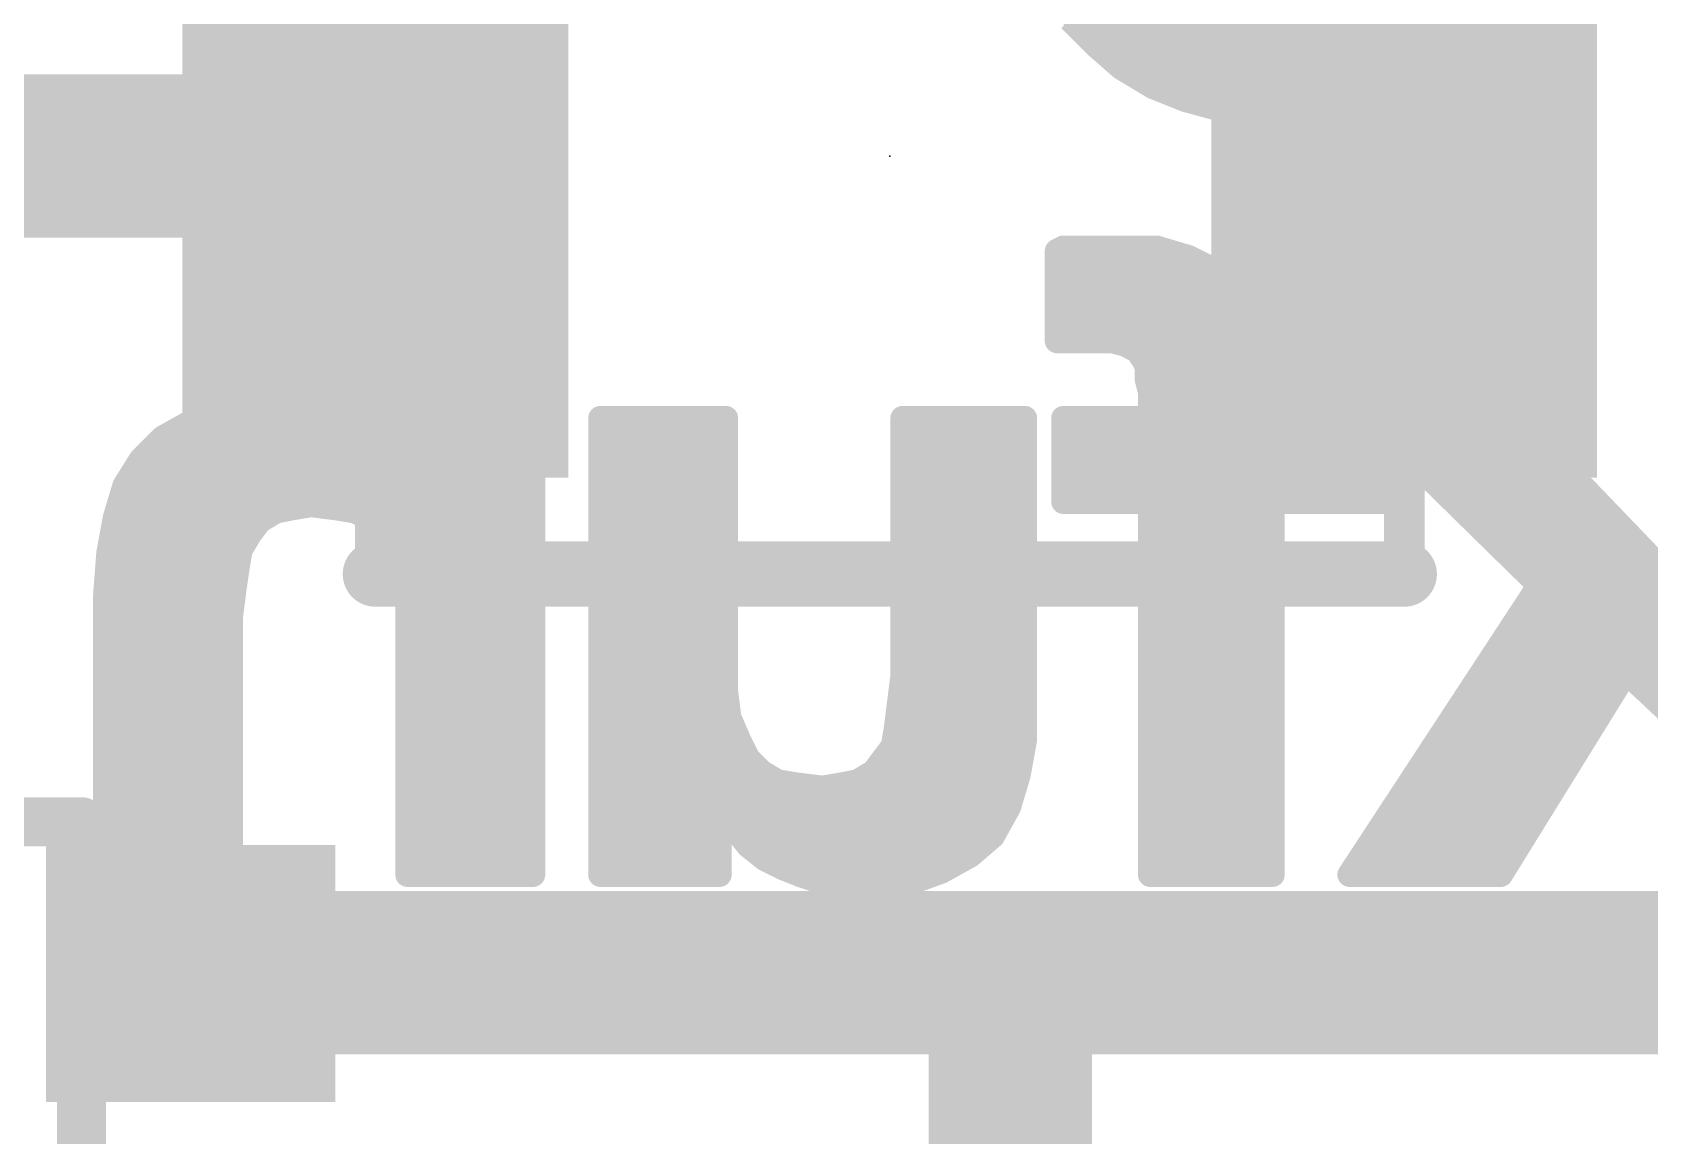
# Model space of a CAD drawing. Extents: x -25 to 82, y -23 to 23.
# Drawn here: x 9.4 to 14.43, y 17.27 to 20.7 of the extents above; entities that cross this region are included whole.
import ezdxf

# ---------------------------------------------------------------- set-up
doc = ezdxf.new("R2010")
doc.units = 0
for name, color, linetype in [('1', 12, 'CONTINUOUS'), ('21', 41, 'CONTINUOUS'), ('22', 40, 'CONTINUOUS'), ('23', 53, 'CONTINUOUS'), ('51', 53, 'CONTINUOUS')]:
    doc.layers.add(name, color=color, linetype=linetype)

# ---------------------------------------------------------------- blocks, each defined once
blk = doc.blocks.new('RECT')
blk.add_solid([(-0.5, -0.5), (0.5, -0.5), (-0.5, 0.5), (0.5, 0.5)])

msp = doc.modelspace()

# ---------------------------------------------------------------- linework, layer by layer
at = {"layer": '1', "const_width": 0.508}
for points in [[(8.47, 20.32), (10.465, 20.32)], [(12.44, 17.78), (9.89, 17.78)], [(9.89, 17.7775), (9.89, 17.78)], [(18.034, 17.78), (12.44, 17.78)], [(12.44, 15.875), (12.44, 17.78)]]:
    msp.add_lwpolyline(points, dxfattribs=at)
at = {"layer": '1', "const_width": 0.254}
for points in [[(10.465, 20.193, 1), (10.465, 20.447)], [(9.89, 17.907, 1), (9.89, 17.653)], [(10.017, 17.78, 1), (9.763, 17.78)], [(12.44, 17.907, 1), (12.44, 17.653)], [(12.567, 17.78, 1), (12.313, 17.78)], [(12.44, 17.653, 1), (12.44, 17.907)], [(9.763, 17.7775, 1), (10.017, 17.7775)]]:
    msp.add_lwpolyline(points, format="xyb", dxfattribs=at)
at = {"layer": '21', "const_width": 0.2032}
msp.add_lwpolyline([(10.465, 19.02), (13.665, 19.02)], dxfattribs=at)
at = {"layer": '21', "const_width": 0.1016}
for points in [[(10.465, 19.0708, 1), (10.465, 18.9692)], [(13.665, 18.9692, 1), (13.665, 19.0708)]]:
    msp.add_lwpolyline(points, format="xyb", dxfattribs=at)
at = {"layer": '22', "const_width": 0.0762}
for points in [[(14.095, 21.075), (14.095, 19.795)], [(12.705, 20.665), (12.625, 20.745)], [(12.6436, 20.7264), (14.095, 20.7264)], [(12.785, 20.595), (12.705, 20.665)], [(12.7219, 20.6502), (14.095, 20.6502)], [(12.885, 20.535), (12.785, 20.595)], [(12.82, 20.574), (14.095, 20.574)], [(12.985, 20.495), (12.885, 20.535)], [(12.978, 20.4978), (14.095, 20.4978)], [(13.095, 20.465), (12.985, 20.495)], [(13.215, 20.445), (13.095, 20.465)], [(13.405, 20.445), (13.215, 20.445)], [(13.465, 20.435), (13.405, 20.445)], [(13.515, 20.405), (13.465, 20.435)], [(13.4873, 20.4216), (14.095, 20.4216)], [(13.565, 20.365), (13.515, 20.405)], [(13.615, 20.325), (13.565, 20.365)], [(13.5895, 20.3454), (14.095, 20.3454)], [(13.665, 20.265), (13.615, 20.325)], [(13.6615, 20.2692), (14.095, 20.2692)], [(13.725, 20.205), (13.665, 20.265)], [(13.795, 20.135), (13.725, 20.205)], [(13.737, 20.193), (14.095, 20.193)], [(13.845, 20.065), (13.795, 20.135)], [(13.808, 20.1168), (14.095, 20.1168)], [(12.605, 20.035), (12.585, 20.025)], [(12.895, 20.035), (12.605, 20.035)], [(12.995, 20.005), (12.895, 20.035)], [(13.905, 20.005), (13.845, 20.065)], [(13.8694, 20.0406), (14.095, 20.0406)], [(12.585, 20.025), (12.585, 19.745)], [(13.075, 19.965), (12.995, 20.005)], [(13.955, 19.945), (13.905, 20.005)], [(12.585, 19.9644), (13.0758, 19.9644)], [(13.145, 19.915), (13.075, 19.965)], [(13.9388, 19.9644), (14.095, 19.9644)], [(14.005, 19.895), (13.955, 19.945)], [(12.585, 19.8882), (13.1673, 19.8882)], [(13.195, 19.855), (13.145, 19.915)], [(14.035, 19.855), (14.005, 19.895)], [(14.0101, 19.8882), (14.095, 19.8882)], [(13.225, 19.785), (13.195, 19.855)], [(14.065, 19.825), (14.035, 19.855)], [(12.585, 19.812), (13.2134, 19.812)], [(13.255, 19.705), (13.225, 19.785)], [(14.085, 19.795), (14.065, 19.825)], [(14.0737, 19.812), (14.095, 19.812)], [(14.095, 19.795), (14.085, 19.795)], [(12.585, 19.745), (12.755, 19.745)], [(12.755, 19.745), (12.795, 19.735)], [(12.7918, 19.7358), (13.2435, 19.7358)], [(12.795, 19.735), (12.815, 19.725)], [(12.815, 19.725), (12.835, 19.715)], [(12.835, 19.715), (12.855, 19.685)], [(12.855, 19.685), (12.865, 19.665)], [(13.255, 19.505), (13.255, 19.705)], [(12.865, 19.665), (12.865, 19.625)], [(12.865, 19.6596), (13.255, 19.6596)], [(12.865, 19.625), (12.875, 19.585)], [(12.875, 19.585), (12.875, 19.505)], [(12.875, 19.5834), (13.255, 19.5834)], [(10.145, 19.535), (10.005, 19.525)], [(10.205, 19.535), (10.145, 19.535)], [(10.265, 19.525), (10.205, 19.535)], [(9.895, 19.495), (9.805, 19.445)], [(10.005, 19.525), (9.895, 19.495)], [(9.9397, 19.5072), (10.3184, 19.5072)], [(10.325, 19.505), (10.265, 19.525)], [(10.385, 19.485), (10.325, 19.505)], [(10.445, 19.445), (10.385, 19.485)], [(10.955, 19.505), (10.585, 19.505)], [(10.585, 19.505), (10.585, 19.305)], [(10.955, 19.325), (10.955, 19.505)], [(11.555, 19.505), (11.165, 19.505)], [(11.165, 19.505), (11.165, 18.265)], [(11.555, 18.655), (11.555, 19.505)], [(12.485, 19.505), (12.105, 19.505)], [(12.105, 19.505), (12.105, 18.705)], [(12.485, 18.505), (12.485, 19.505)], [(12.875, 19.505), (12.605, 19.505)], [(12.605, 19.505), (12.605, 19.245)], [(12.875, 19.5072), (13.255, 19.5072)], [(13.375, 19.505), (13.255, 19.505)], [(13.405, 19.465), (13.375, 19.505)], [(14.015, 19.505), (13.555, 19.505)], [(13.555, 19.505), (14.085, 18.985)], [(14.505, 18.995), (14.015, 19.505)], [(9.805, 19.445), (9.735, 19.375)], [(9.791, 19.431), (10.4625, 19.431)], [(10.495, 19.405), (10.445, 19.445)], [(10.585, 19.431), (10.955, 19.431)], [(11.165, 19.431), (11.555, 19.431)], [(12.105, 19.431), (12.485, 19.431)], [(12.605, 19.431), (13.449, 19.431)], [(13.445, 19.435), (13.405, 19.465)], [(13.475, 19.405), (13.445, 19.435)], [(13.6304, 19.431), (14.0861, 19.431)], [(10.535, 19.365), (10.495, 19.405)], [(13.505, 19.375), (13.475, 19.405)], [(9.735, 19.375), (9.685, 19.295)], [(9.7224, 19.3548), (10.5418, 19.3548)], [(10.575, 19.305), (10.535, 19.365)], [(10.585, 19.3548), (10.955, 19.3548)], [(11.165, 19.3548), (11.555, 19.3548)], [(12.105, 19.3548), (12.485, 19.3548)], [(12.605, 19.3548), (13.5252, 19.3548)], [(13.545, 19.335), (13.505, 19.375)], [(13.575, 19.305), (13.545, 19.335)], [(13.7081, 19.3548), (14.1593, 19.3548)], [(9.685, 19.295), (9.655, 19.195)], [(9.6801, 19.2786), (10.955, 19.2786)], [(10.585, 19.305), (10.575, 19.305)], [(10.955, 18.085), (10.955, 19.325)], [(11.165, 19.2786), (11.555, 19.2786)], [(12.105, 19.2786), (12.485, 19.2786)], [(12.605, 19.2786), (13.6014, 19.2786)], [(13.605, 19.275), (13.575, 19.305)], [(13.7858, 19.2786), (14.2325, 19.2786)], [(10.205, 19.225), (10.265, 19.235)], [(10.265, 19.235), (10.345, 19.225)], [(12.605, 19.245), (12.875, 19.245)], [(12.875, 19.245), (12.875, 18.085)], [(13.255, 19.245), (13.645, 19.245)], [(13.255, 19.095), (13.255, 19.245)], [(13.645, 19.245), (13.605, 19.275)], [(9.655, 19.195), (9.635, 19.085)], [(9.6572, 19.2024), (10.134, 19.2024)], [(10.075, 19.145), (10.105, 19.185)], [(10.105, 19.185), (10.155, 19.215)], [(10.155, 19.215), (10.205, 19.225)], [(10.345, 19.225), (10.405, 19.215)], [(10.405, 19.215), (10.455, 19.185)], [(10.426, 19.2024), (10.955, 19.2024)], [(10.455, 19.185), (10.495, 19.135)], [(11.165, 19.2024), (11.555, 19.2024)], [(12.105, 19.2024), (12.485, 19.2024)], [(12.875, 19.2024), (13.255, 19.2024)], [(13.8634, 19.2024), (14.3057, 19.2024)], [(10.045, 19.095), (10.075, 19.145)], [(10.495, 19.135), (10.525, 19.085)], [(9.635, 19.085), (9.625, 18.955)], [(9.6425, 19.1262), (10.0637, 19.1262)], [(10.035, 19.035), (10.045, 19.095)], [(10.5003, 19.1262), (10.955, 19.1262)], [(10.525, 19.085), (10.555, 19.015)], [(11.165, 19.1262), (11.555, 19.1262)], [(12.105, 19.1262), (12.485, 19.1262)], [(12.875, 19.1262), (13.255, 19.1262)], [(13.255, 18.085), (13.255, 19.095)], [(13.9411, 19.1262), (14.3789, 19.1262)], [(9.6323, 19.05), (10.0375, 19.05)], [(10.025, 18.965), (10.035, 19.035)], [(10.54, 19.05), (10.955, 19.05)], [(11.165, 19.05), (11.555, 19.05)], [(12.105, 19.05), (12.485, 19.05)], [(12.875, 19.05), (13.255, 19.05)], [(14.0188, 19.05), (14.4522, 19.05)], [(10.555, 19.015), (10.565, 18.925)], [(14.085, 18.985), (13.495, 18.085)], [(9.625, 18.955), (9.625, 18.085)], [(9.6264, 18.9738), (10.0263, 18.9738)], [(10.015, 18.885), (10.025, 18.965)], [(10.5596, 18.9738), (10.955, 18.9738)], [(11.165, 18.9738), (11.555, 18.9738)], [(12.105, 18.9738), (12.485, 18.9738)], [(12.875, 18.9738), (13.255, 18.9738)], [(14.0777, 18.9738), (14.895, 18.9738)], [(9.625, 18.8976), (10.0166, 18.8976)], [(10.015, 18.085), (10.015, 18.885)], [(10.565, 18.925), (10.565, 18.085)], [(10.565, 18.8976), (10.955, 18.8976)], [(11.165, 18.8976), (11.555, 18.8976)], [(12.105, 18.8976), (12.485, 18.8976)], [(12.875, 18.8976), (13.255, 18.8976)], [(14.0277, 18.8976), (14.895, 18.8976)], [(9.625, 18.8214), (10.015, 18.8214)], [(10.565, 18.8214), (10.955, 18.8214)], [(11.165, 18.8214), (11.555, 18.8214)], [(12.105, 18.8214), (12.485, 18.8214)], [(12.875, 18.8214), (13.255, 18.8214)], [(13.9778, 18.8214), (14.895, 18.8214)], [(9.625, 18.7452), (10.015, 18.7452)], [(10.565, 18.7452), (10.955, 18.7452)], [(11.165, 18.7452), (11.555, 18.7452)], [(12.105, 18.7452), (12.485, 18.7452)], [(12.875, 18.7452), (13.255, 18.7452)], [(13.9278, 18.7452), (14.895, 18.7452)], [(12.105, 18.705), (12.095, 18.625)], [(13.965, 18.085), (14.355, 18.715)], [(14.355, 18.715), (14.505, 18.575)], [(9.625, 18.669), (10.015, 18.669)], [(10.565, 18.669), (10.955, 18.669)], [(11.165, 18.669), (11.555, 18.669)], [(11.565, 18.575), (11.555, 18.655)], [(12.095, 18.625), (12.085, 18.545)], [(12.1005, 18.669), (12.485, 18.669)], [(12.875, 18.669), (13.255, 18.669)], [(13.8778, 18.669), (14.3265, 18.669)], [(14.4043, 18.669), (14.895, 18.669)], [(9.625, 18.5928), (10.015, 18.5928)], [(10.565, 18.5928), (10.955, 18.5928)], [(11.165, 18.5928), (11.5628, 18.5928)], [(11.595, 18.505), (11.565, 18.575)], [(12.091, 18.5928), (12.485, 18.5928)], [(12.875, 18.5928), (13.255, 18.5928)], [(13.8279, 18.5928), (14.2794, 18.5928)], [(12.085, 18.545), (12.075, 18.485)], [(9.625, 18.5166), (10.015, 18.5166)], [(10.565, 18.5166), (10.955, 18.5166)], [(11.165, 18.5166), (11.59, 18.5166)], [(11.625, 18.445), (11.595, 18.505)], [(12.075, 18.485), (12.045, 18.445)], [(12.0803, 18.5166), (12.485, 18.5166)], [(12.465, 18.395), (12.485, 18.505)], [(12.875, 18.5166), (13.255, 18.5166)], [(13.7779, 18.5166), (14.2322, 18.5166)], [(9.625, 18.4404), (10.015, 18.4404)], [(10.565, 18.4404), (10.955, 18.4404)], [(11.165, 18.4404), (11.6296, 18.4404)], [(11.665, 18.405), (11.625, 18.445)], [(12.045, 18.445), (12.015, 18.405)], [(12.0416, 18.4404), (12.4733, 18.4404)], [(12.875, 18.4404), (13.255, 18.4404)], [(13.728, 18.4404), (14.185, 18.4404)], [(11.715, 18.375), (11.665, 18.405)], [(11.775, 18.365), (11.715, 18.375)], [(11.965, 18.375), (11.915, 18.365)], [(12.015, 18.405), (11.965, 18.375)], [(12.435, 18.295), (12.465, 18.395)], [(9.625, 18.3642), (10.015, 18.3642)], [(10.565, 18.3642), (10.955, 18.3642)], [(11.165, 18.3642), (11.7814, 18.3642)], [(11.855, 18.355), (11.775, 18.365)], [(11.915, 18.365), (11.855, 18.355)], [(11.9102, 18.3642), (12.4558, 18.3642)], [(12.875, 18.3642), (13.255, 18.3642)], [(13.678, 18.3642), (14.1378, 18.3642)], [(9.625, 18.288), (10.015, 18.288)], [(10.565, 18.288), (10.955, 18.288)], [(11.165, 18.288), (12.4311, 18.288)], [(11.535, 18.085), (11.535, 18.285)], [(11.535, 18.285), (11.545, 18.285)], [(11.545, 18.285), (11.585, 18.225)], [(12.385, 18.205), (12.435, 18.295)], [(12.875, 18.288), (13.255, 18.288)], [(13.6281, 18.288), (14.0907, 18.288)], [(11.165, 18.265), (11.165, 18.085)], [(11.585, 18.225), (11.625, 18.175)], [(9.625, 18.2118), (10.015, 18.2118)], [(10.565, 18.2118), (10.955, 18.2118)], [(11.165, 18.2118), (11.535, 18.2118)], [(11.5956, 18.2118), (12.3888, 18.2118)], [(11.625, 18.175), (11.675, 18.135)], [(12.315, 18.145), (12.385, 18.205)], [(12.875, 18.2118), (13.255, 18.2118)], [(13.5781, 18.2118), (14.0435, 18.2118)], [(9.625, 18.1356), (10.015, 18.1356)], [(10.565, 18.1356), (10.955, 18.1356)], [(11.165, 18.1356), (11.535, 18.1356)], [(11.6743, 18.1356), (12.2981, 18.1356)], [(11.675, 18.135), (11.735, 18.105)], [(12.225, 18.095), (12.315, 18.145)], [(12.875, 18.1356), (13.255, 18.1356)], [(13.5282, 18.1356), (13.9963, 18.1356)], [(9.625, 18.085), (10.015, 18.085)], [(10.565, 18.085), (10.955, 18.085)], [(11.165, 18.085), (11.535, 18.085)], [(11.735, 18.105), (11.785, 18.085)], [(11.785, 18.085), (11.845, 18.065)], [(12.115, 18.055), (12.225, 18.095)], [(12.875, 18.085), (13.255, 18.085)], [(13.495, 18.085), (13.965, 18.085)], [(11.845, 18.065), (11.915, 18.055)], [(11.8842, 18.0594), (12.1271, 18.0594)], [(11.915, 18.055), (11.975, 18.045)], [(11.975, 18.045), (12.115, 18.055)]]:
    msp.add_lwpolyline(points, dxfattribs=at)
at = {"layer": '22', "const_width": 0.0381}
for points in [[(12.6436, 20.7455, 1), (12.6436, 20.7074)], [(14.095, 20.7074, 1), (14.095, 20.7455)], [(12.7175, 20.6793, 1), (12.6925, 20.6507)], [(12.6915, 20.6515, 1), (12.7185, 20.6785)], [(12.7219, 20.6693, 1), (12.7219, 20.6312)], [(14.095, 20.6312, 1), (14.095, 20.6693)], [(12.7948, 20.6113, 1), (12.7752, 20.5787)], [(12.7725, 20.5807, 1), (12.7975, 20.6093)], [(12.82, 20.5931, 1), (12.82, 20.555)], [(14.095, 20.555, 1), (14.095, 20.5931)], [(12.8921, 20.5527, 1), (12.8779, 20.5173)], [(12.8752, 20.5187, 1), (12.8948, 20.5513)], [(12.978, 20.5169, 1), (12.978, 20.4788)], [(12.99, 20.5134, 1), (12.98, 20.4766)], [(12.9779, 20.4773, 1), (12.9921, 20.5127)], [(14.095, 20.4788, 1), (14.095, 20.5169)], [(13.0981, 20.4838, 1), (13.0919, 20.4462)], [(13.09, 20.4466, 1), (13.1, 20.4834)], [(13.215, 20.4641, 1), (13.215, 20.426)], [(13.2119, 20.4262, 1), (13.2181, 20.4638)], [(13.4081, 20.4638, 1), (13.4019, 20.4262)], [(13.405, 20.426, 1), (13.405, 20.4641)], [(13.4748, 20.4513, 1), (13.4552, 20.4187)], [(13.4619, 20.4162, 1), (13.4681, 20.4538)], [(13.4873, 20.4407, 1), (13.4873, 20.4026)], [(13.5269, 20.4199, 1), (13.5031, 20.3901)], [(13.5052, 20.3887, 1), (13.5248, 20.4213)], [(14.095, 20.4026, 1), (14.095, 20.4407)], [(13.5769, 20.3799, 1), (13.5531, 20.3501)], [(13.5531, 20.3501, 1), (13.5769, 20.3799)], [(13.5895, 20.3645, 1), (13.5895, 20.3264)], [(14.095, 20.3264, 1), (14.095, 20.3645)], [(13.6296, 20.3372, 1), (13.6004, 20.3128)], [(13.6031, 20.3101, 1), (13.6269, 20.3399)], [(13.6615, 20.2883, 1), (13.6615, 20.2502)], [(13.6785, 20.2785, 1), (13.6515, 20.2515)], [(13.6504, 20.2528, 1), (13.6796, 20.2772)], [(14.095, 20.2502, 1), (14.095, 20.2883)], [(13.7385, 20.2185, 1), (13.7115, 20.1915)], [(13.7115, 20.1915, 1), (13.7385, 20.2185)], [(13.737, 20.2121, 1), (13.737, 20.174)], [(14.095, 20.174, 1), (14.095, 20.2121)], [(13.8105, 20.1461, 1), (13.7795, 20.1239)], [(13.7815, 20.1215, 1), (13.8085, 20.1485)], [(13.808, 20.1359, 1), (13.808, 20.0978)], [(14.095, 20.0978, 1), (14.095, 20.1359)], [(12.605, 20.0541, 1), (12.605, 20.016)], [(12.6135, 20.018, 1), (12.5965, 20.052)], [(12.9005, 20.0532, 1), (12.8895, 20.0168)], [(12.895, 20.016, 1), (12.895, 20.0541)], [(13.8585, 20.0785, 1), (13.8315, 20.0515)], [(13.8295, 20.0539, 1), (13.8605, 20.0761)], [(13.8694, 20.0597, 1), (13.8694, 20.0216)], [(14.095, 20.0216, 1), (14.095, 20.0597)], [(12.5765, 20.042, 1), (12.5935, 20.008)], [(12.6041, 20.025, 1), (12.566, 20.025)], [(13.0035, 20.022, 1), (12.9865, 19.988)], [(12.9895, 19.9868, 1), (13.0005, 20.0232)], [(13.9196, 20.0172, 1), (13.8904, 19.9928)], [(13.8915, 19.9915, 1), (13.9185, 20.0185)], [(12.585, 19.9835, 1), (12.585, 19.9454)], [(13.0861, 19.9805, 1), (13.0639, 19.9495)], [(13.0665, 19.948, 1), (13.0835, 19.982)], [(13.0758, 19.9454, 1), (13.0758, 19.9835)], [(13.9388, 19.9835, 1), (13.9388, 19.9454)], [(13.9685, 19.9585, 1), (13.9415, 19.9315)], [(13.9404, 19.9328, 1), (13.9696, 19.9572)], [(14.095, 19.9454, 1), (14.095, 19.9835)], [(12.585, 19.9073, 1), (12.585, 19.8692)], [(13.1596, 19.9272, 1), (13.1304, 19.9028)], [(13.1339, 19.8995, 1), (13.1561, 19.9305)], [(13.1673, 19.8692, 1), (13.1673, 19.9073)], [(14.0202, 19.9064, 1), (13.9898, 19.8836)], [(14.0101, 19.9073, 1), (14.0101, 19.8692)], [(13.9915, 19.8815, 1), (14.0185, 19.9085)], [(14.095, 19.8692, 1), (14.095, 19.9073)], [(13.2125, 19.8625, 1), (13.1775, 19.8475)], [(13.1804, 19.8428, 1), (13.2096, 19.8672)], [(14.0485, 19.8685, 1), (14.0215, 19.8415)], [(14.0198, 19.8436, 1), (14.0502, 19.8664)], [(12.585, 19.8311, 1), (12.585, 19.793)], [(13.2428, 19.7917, 1), (13.2072, 19.7783)], [(13.2134, 19.793, 1), (13.2134, 19.8311)], [(14.0809, 19.8356, 1), (14.0491, 19.8144)], [(14.0515, 19.8115, 1), (14.0785, 19.8385)], [(14.0737, 19.8311, 1), (14.0737, 19.793)], [(14.085, 19.8141, 1), (14.085, 19.776)], [(14.0691, 19.7844, 1), (14.1009, 19.8056)], [(14.095, 19.793, 1), (14.095, 19.8311)], [(14.095, 19.776, 1), (14.095, 19.8141)], [(12.585, 19.7641, 1), (12.585, 19.726)], [(12.7596, 19.7635, 1), (12.7504, 19.7265)], [(12.755, 19.726, 1), (12.755, 19.7641)], [(12.7918, 19.7549, 1), (12.7918, 19.7168)], [(12.8035, 19.752, 1), (12.7865, 19.718)], [(12.7904, 19.7165, 1), (12.7996, 19.7535)], [(13.2075, 19.7775, 1), (13.2425, 19.7925)], [(13.2435, 19.7168, 1), (13.2435, 19.7549)], [(14.076, 19.795, 1), (14.1141, 19.795)], [(12.566, 19.745, 1), (12.6041, 19.745)], [(12.8235, 19.742, 1), (12.8065, 19.708)], [(12.8065, 19.708, 1), (12.8235, 19.742)], [(12.8509, 19.7256, 1), (12.8191, 19.7044)], [(12.8265, 19.698, 1), (12.8435, 19.732)], [(12.872, 19.6935, 1), (12.838, 19.6765)], [(13.2741, 19.705, 1), (13.236, 19.705)], [(13.2372, 19.6983, 1), (13.2728, 19.7117)], [(12.8391, 19.6744, 1), (12.8709, 19.6956)], [(12.865, 19.6787, 1), (12.865, 19.6406)], [(12.8841, 19.665, 1), (12.846, 19.665)], [(12.848, 19.6565, 1), (12.882, 19.6735)], [(13.255, 19.6406, 1), (13.255, 19.6787)], [(12.8835, 19.6296, 1), (12.8465, 19.6204)], [(12.846, 19.625, 1), (12.8841, 19.625)], [(12.8941, 19.585, 1), (12.8559, 19.585)], [(12.875, 19.6025, 1), (12.875, 19.5644)], [(13.255, 19.5644, 1), (13.255, 19.6025)], [(10.145, 19.5541, 1), (10.145, 19.516)], [(10.1464, 19.516, 1), (10.1436, 19.554)], [(10.2081, 19.5538, 1), (10.2019, 19.5162)], [(10.205, 19.516, 1), (10.205, 19.5541)], [(12.8565, 19.5804, 1), (12.8935, 19.5896)], [(9.89, 19.5134, 1), (9.9, 19.4766)], [(9.9043, 19.4783, 1), (9.8857, 19.5117)], [(9.9397, 19.5263, 1), (9.9397, 19.4882)], [(10.0036, 19.544, 1), (10.0064, 19.506)], [(10.01, 19.5066, 1), (10, 19.5434)], [(10.271, 19.5431, 1), (10.259, 19.5069)], [(10.2619, 19.5062, 1), (10.2681, 19.5438)], [(10.331, 19.5231, 1), (10.319, 19.4869)], [(10.3184, 19.4882, 1), (10.3184, 19.5263)], [(10.319, 19.4869, 1), (10.331, 19.5231)], [(10.3956, 19.5009, 1), (10.3744, 19.4691)], [(10.379, 19.4669, 1), (10.391, 19.5031)], [(10.585, 19.5241, 1), (10.585, 19.486)], [(10.6041, 19.505, 1), (10.566, 19.505)], [(10.9741, 19.505, 1), (10.936, 19.505)], [(10.955, 19.486, 1), (10.955, 19.5241)], [(11.165, 19.5241, 1), (11.165, 19.486)], [(11.1841, 19.505, 1), (11.146, 19.505)], [(11.574, 19.505, 1), (11.5359, 19.505)], [(11.555, 19.486, 1), (11.555, 19.5241)], [(12.105, 19.5241, 1), (12.105, 19.486)], [(12.1241, 19.505, 1), (12.086, 19.505)], [(12.5041, 19.505, 1), (12.466, 19.505)], [(12.485, 19.486, 1), (12.485, 19.5241)], [(12.605, 19.5241, 1), (12.605, 19.486)], [(12.6241, 19.505, 1), (12.586, 19.505)], [(12.875, 19.5263, 1), (12.875, 19.4882)], [(12.8559, 19.505, 1), (12.8941, 19.505)], [(12.875, 19.486, 1), (12.875, 19.5241)], [(13.255, 19.5241, 1), (13.255, 19.486)], [(13.236, 19.505, 1), (13.2741, 19.505)], [(13.255, 19.4882, 1), (13.255, 19.5263)], [(13.3902, 19.5164, 1), (13.3598, 19.4936)], [(13.375, 19.486, 1), (13.375, 19.5241)], [(13.555, 19.5241, 1), (13.555, 19.486)], [(13.5683, 19.5186, 1), (13.5417, 19.4914)], [(14.0287, 19.5182, 1), (14.0013, 19.4918)], [(14.015, 19.486, 1), (14.015, 19.5241)], [(9.791, 19.4501, 1), (9.791, 19.412)], [(9.7957, 19.4617, 1), (9.8143, 19.4283)], [(9.8185, 19.4315, 1), (9.7915, 19.4585)], [(10.4569, 19.4599, 1), (10.4331, 19.4301)], [(10.4344, 19.4291, 1), (10.4556, 19.4609)], [(10.4625, 19.412, 1), (10.4625, 19.4501)], [(10.585, 19.4501, 1), (10.585, 19.412)], [(10.955, 19.412, 1), (10.955, 19.4501)], [(11.165, 19.4501, 1), (11.165, 19.412)], [(11.555, 19.412, 1), (11.555, 19.4501)], [(12.105, 19.4501, 1), (12.105, 19.412)], [(12.485, 19.412, 1), (12.485, 19.4501)], [(12.605, 19.4501, 1), (12.605, 19.412)], [(13.4164, 19.4802, 1), (13.3936, 19.4498)], [(13.3898, 19.4536, 1), (13.4202, 19.4764)], [(13.4585, 19.4485, 1), (13.4315, 19.4215)], [(13.4336, 19.4198, 1), (13.4564, 19.4502)], [(13.449, 19.412, 1), (13.449, 19.4501)], [(13.6304, 19.4501, 1), (13.6304, 19.412)], [(14.0861, 19.412, 1), (14.0861, 19.4501)], [(10.5085, 19.4185, 1), (10.4815, 19.3915)], [(10.4831, 19.3901, 1), (10.5069, 19.4199)], [(13.4885, 19.4185, 1), (13.4615, 19.3915)], [(13.4615, 19.3915, 1), (13.4885, 19.4185)], [(9.7224, 19.3739, 1), (9.7224, 19.3358)], [(9.7215, 19.3885, 1), (9.7485, 19.3615)], [(9.7512, 19.3649, 1), (9.7188, 19.3851)], [(10.5509, 19.3756, 1), (10.5191, 19.3544)], [(10.5215, 19.3515, 1), (10.5485, 19.3785)], [(10.5418, 19.3358, 1), (10.5418, 19.3739)], [(10.585, 19.3739, 1), (10.585, 19.3358)], [(10.955, 19.3358, 1), (10.955, 19.3739)], [(11.165, 19.3739, 1), (11.165, 19.3358)], [(11.555, 19.3358, 1), (11.555, 19.3739)], [(12.105, 19.3739, 1), (12.105, 19.3358)], [(12.485, 19.3358, 1), (12.485, 19.3739)], [(12.605, 19.3739, 1), (12.605, 19.3358)], [(13.5185, 19.3885, 1), (13.4915, 19.3615)], [(13.4915, 19.3615, 1), (13.5185, 19.3885)], [(13.5252, 19.3358, 1), (13.5252, 19.3739)], [(13.5585, 19.3485, 1), (13.5315, 19.3215)], [(13.5315, 19.3215, 1), (13.5585, 19.3485)], [(13.7081, 19.3739, 1), (13.7081, 19.3358)], [(14.1593, 19.3358, 1), (14.1593, 19.3739)], [(9.6801, 19.2977, 1), (9.6801, 19.2596)], [(9.6688, 19.3051, 1), (9.7012, 19.2849)], [(9.7032, 19.2895, 1), (9.6668, 19.3005)], [(10.575, 19.324, 1), (10.575, 19.2859)], [(10.5591, 19.2944, 1), (10.5909, 19.3156)], [(10.566, 19.305, 1), (10.6041, 19.305)], [(10.585, 19.2859, 1), (10.585, 19.324)], [(10.9741, 19.325, 1), (10.936, 19.325)], [(10.936, 19.325, 1), (10.9741, 19.325)], [(10.955, 19.2596, 1), (10.955, 19.2977)], [(11.165, 19.2977, 1), (11.165, 19.2596)], [(11.555, 19.2596, 1), (11.555, 19.2977)], [(12.105, 19.2977, 1), (12.105, 19.2596)], [(12.485, 19.2596, 1), (12.485, 19.2977)], [(12.605, 19.2977, 1), (12.605, 19.2596)], [(13.5885, 19.3185, 1), (13.5615, 19.2915)], [(13.5615, 19.2915, 1), (13.5885, 19.3185)], [(13.6014, 19.2596, 1), (13.6014, 19.2977)], [(13.7858, 19.2977, 1), (13.7858, 19.2596)], [(14.2325, 19.2596, 1), (14.2325, 19.2977)], [(10.2674, 19.2539, 1), (10.2626, 19.2161)], [(10.2681, 19.2162, 1), (10.2619, 19.2538)], [(12.605, 19.2641, 1), (12.605, 19.226)], [(12.8941, 19.245, 1), (12.8559, 19.245)], [(12.875, 19.226, 1), (12.875, 19.2641)], [(13.255, 19.2641, 1), (13.255, 19.226)], [(13.2741, 19.245, 1), (13.236, 19.245)], [(13.6164, 19.2902, 1), (13.5936, 19.2598)], [(13.5915, 19.2615, 1), (13.6185, 19.2885)], [(13.6336, 19.2298, 1), (13.6564, 19.2602)], [(13.645, 19.226, 1), (13.645, 19.2641)], [(9.6368, 19.2005, 1), (9.6732, 19.1895)], [(9.6737, 19.1916, 1), (9.6363, 19.1984)], [(9.6572, 19.2215, 1), (9.6572, 19.1834)], [(10.0952, 19.2013, 1), (10.1148, 19.1687)], [(10.1202, 19.1736, 1), (10.0898, 19.1964)], [(10.134, 19.1834, 1), (10.134, 19.2215)], [(10.1513, 19.2337, 1), (10.1587, 19.1963)], [(10.1648, 19.1987, 1), (10.1452, 19.2313)], [(10.2019, 19.2438, 1), (10.2081, 19.2062)], [(10.2087, 19.2063, 1), (10.2013, 19.2437)], [(10.3481, 19.2438, 1), (10.3419, 19.2062)], [(10.3426, 19.2061, 1), (10.3474, 19.2439)], [(10.4148, 19.2313, 1), (10.3952, 19.1987)], [(10.4019, 19.1962, 1), (10.4081, 19.2338)], [(10.426, 19.2215, 1), (10.426, 19.1834)], [(10.4699, 19.1969, 1), (10.4401, 19.1731)], [(10.4452, 19.1687, 1), (10.4648, 19.2013)], [(10.955, 19.1834, 1), (10.955, 19.2215)], [(11.165, 19.2215, 1), (11.165, 19.1834)], [(11.555, 19.1834, 1), (11.555, 19.2215)], [(12.105, 19.2215, 1), (12.105, 19.1834)], [(12.485, 19.1834, 1), (12.485, 19.2215)], [(12.586, 19.245, 1), (12.6241, 19.245)], [(12.875, 19.2215, 1), (12.875, 19.1834)], [(13.255, 19.1834, 1), (13.255, 19.2215)], [(13.8634, 19.2215, 1), (13.8634, 19.1834)], [(14.3057, 19.1834, 1), (14.3057, 19.2215)], [(10.0598, 19.1564, 1), (10.0902, 19.1336)], [(10.0913, 19.1352, 1), (10.0587, 19.1548)], [(10.5113, 19.1448, 1), (10.4787, 19.1252)], [(10.4801, 19.1231, 1), (10.5099, 19.1469)], [(9.654, 19.0835, 1), (9.616, 19.0865)], [(9.6425, 19.1453, 1), (9.6425, 19.1072)], [(10.0287, 19.1048, 1), (10.0613, 19.0852)], [(10.0638, 19.0919, 1), (10.0262, 19.0981)], [(10.0637, 19.1072, 1), (10.0637, 19.1453)], [(10.5003, 19.1453, 1), (10.5003, 19.1072)], [(10.5425, 19.0925, 1), (10.5075, 19.0775)], [(10.955, 19.1072, 1), (10.955, 19.1453)], [(11.165, 19.1453, 1), (11.165, 19.1072)], [(11.555, 19.1072, 1), (11.555, 19.1453)], [(12.105, 19.1453, 1), (12.105, 19.1072)], [(12.485, 19.1072, 1), (12.485, 19.1453)], [(12.875, 19.1453, 1), (12.875, 19.1072)], [(13.2741, 19.095, 1), (13.236, 19.095)], [(13.255, 19.1072, 1), (13.255, 19.1453)], [(13.9411, 19.1453, 1), (13.9411, 19.1072)], [(14.3789, 19.1072, 1), (14.3789, 19.1453)], [(9.6323, 19.0691, 1), (9.6323, 19.031)], [(9.6163, 19.0884, 1), (9.6537, 19.0816)], [(10.0539, 19.0323, 1), (10.0161, 19.0377)], [(10.0375, 19.031, 1), (10.0375, 19.0691)], [(10.5087, 19.0752, 1), (10.5413, 19.0948)], [(10.54, 19.0691, 1), (10.54, 19.031)], [(10.955, 19.031, 1), (10.955, 19.0691)], [(11.165, 19.0691, 1), (11.165, 19.031)], [(11.555, 19.031, 1), (11.555, 19.0691)], [(12.105, 19.0691, 1), (12.105, 19.031)], [(12.485, 19.031, 1), (12.485, 19.0691)], [(12.875, 19.0691, 1), (12.875, 19.031)], [(13.236, 19.095, 1), (13.2741, 19.095)], [(13.255, 19.031, 1), (13.255, 19.0691)], [(14.0188, 19.0691, 1), (14.0188, 19.031)], [(10.0162, 19.0381, 1), (10.0538, 19.0319)], [(10.5739, 19.0171, 1), (10.5361, 19.0129)], [(10.5375, 19.0075, 1), (10.5725, 19.0225)], [(14.1009, 18.9746, 1), (14.0691, 18.9954)], [(14.0717, 18.9714, 1), (14.0983, 18.9986)], [(9.6441, 18.955, 1), (9.6059, 18.955)], [(9.606, 18.9565, 1), (9.644, 18.9535)], [(9.6264, 18.9929, 1), (9.6264, 18.9548)], [(10.0061, 18.9677, 1), (10.0439, 18.9623)], [(10.0439, 18.9626, 1), (10.0061, 18.9674)], [(10.0263, 18.9548, 1), (10.0263, 18.9929)], [(10.5596, 18.9929, 1), (10.5596, 18.9548)], [(10.955, 18.9548, 1), (10.955, 18.9929)], [(11.165, 18.9929, 1), (11.165, 18.9548)], [(11.555, 18.9548, 1), (11.555, 18.9929)], [(12.105, 18.9929, 1), (12.105, 18.9548)], [(12.485, 18.9548, 1), (12.485, 18.9929)], [(12.875, 18.9929, 1), (12.875, 18.9548)], [(13.255, 18.9548, 1), (13.255, 18.9929)], [(14.0777, 18.9929, 1), (14.0777, 18.9548)], [(9.625, 18.9167, 1), (9.625, 18.8786)], [(10.0341, 18.885, 1), (9.996, 18.885)], [(10.0166, 18.8786, 1), (10.0166, 18.9167)], [(10.5841, 18.925, 1), (10.546, 18.925)], [(10.565, 18.9167, 1), (10.565, 18.8786)], [(10.5461, 18.9229, 1), (10.5839, 18.9271)], [(10.955, 18.8786, 1), (10.955, 18.9167)], [(11.165, 18.9167, 1), (11.165, 18.8786)], [(11.555, 18.8786, 1), (11.555, 18.9167)], [(12.105, 18.9167, 1), (12.105, 18.8786)], [(12.485, 18.8786, 1), (12.485, 18.9167)], [(12.875, 18.9167, 1), (12.875, 18.8786)], [(13.255, 18.8786, 1), (13.255, 18.9167)], [(14.0277, 18.9167, 1), (14.0277, 18.8786)], [(9.9961, 18.8874, 1), (10.0339, 18.8826)], [(9.625, 18.8405, 1), (9.625, 18.8024)], [(10.015, 18.8024, 1), (10.015, 18.8405)], [(10.565, 18.8405, 1), (10.565, 18.8024)], [(10.955, 18.8024, 1), (10.955, 18.8405)], [(11.165, 18.8405, 1), (11.165, 18.8024)], [(11.555, 18.8024, 1), (11.555, 18.8405)], [(12.105, 18.8405, 1), (12.105, 18.8024)], [(12.485, 18.8024, 1), (12.485, 18.8405)], [(12.875, 18.8405, 1), (12.875, 18.8024)], [(13.255, 18.8024, 1), (13.255, 18.8405)], [(13.9778, 18.8405, 1), (13.9778, 18.8024)], [(9.625, 18.7643, 1), (9.625, 18.7262)], [(10.015, 18.7262, 1), (10.015, 18.7643)], [(10.565, 18.7643, 1), (10.565, 18.7262)], [(10.955, 18.7262, 1), (10.955, 18.7643)], [(11.165, 18.7643, 1), (11.165, 18.7262)], [(11.555, 18.7262, 1), (11.555, 18.7643)], [(12.105, 18.7643, 1), (12.105, 18.7262)], [(12.485, 18.7262, 1), (12.485, 18.7643)], [(12.875, 18.7643, 1), (12.875, 18.7262)], [(13.255, 18.7262, 1), (13.255, 18.7643)], [(13.9278, 18.7643, 1), (13.9278, 18.7262)], [(12.086, 18.705, 1), (12.1241, 18.705)], [(12.1239, 18.7026, 1), (12.0861, 18.7074)], [(14.368, 18.7289, 1), (14.342, 18.7011)], [(14.3712, 18.705, 1), (14.3388, 18.725)], [(9.625, 18.6881, 1), (9.625, 18.65)], [(10.015, 18.65, 1), (10.015, 18.6881)], [(10.565, 18.6881, 1), (10.565, 18.65)], [(10.955, 18.65, 1), (10.955, 18.6881)], [(11.165, 18.6881, 1), (11.165, 18.65)], [(11.5359, 18.655, 1), (11.574, 18.655)], [(11.5739, 18.6574, 1), (11.5361, 18.6526)], [(11.555, 18.65, 1), (11.555, 18.6881)], [(12.1139, 18.6226, 1), (12.0761, 18.6274)], [(12.1005, 18.6881, 1), (12.1005, 18.65)], [(12.485, 18.65, 1), (12.485, 18.6881)], [(12.875, 18.6881, 1), (12.875, 18.65)], [(13.255, 18.65, 1), (13.255, 18.6881)], [(13.8778, 18.6881, 1), (13.8778, 18.65)], [(14.3265, 18.65, 1), (14.3265, 18.6881)], [(14.4043, 18.6881, 1), (14.4043, 18.65)], [(9.625, 18.6119, 1), (9.625, 18.5738)], [(10.015, 18.5738, 1), (10.015, 18.6119)], [(10.565, 18.6119, 1), (10.565, 18.5738)], [(10.955, 18.5738, 1), (10.955, 18.6119)], [(11.165, 18.6119, 1), (11.165, 18.5738)], [(11.5825, 18.5825, 1), (11.5475, 18.5675)], [(11.5628, 18.5738, 1), (11.5628, 18.6119)], [(12.091, 18.6119, 1), (12.091, 18.5738)], [(12.0761, 18.6274, 1), (12.1139, 18.6226)], [(12.485, 18.5738, 1), (12.485, 18.6119)], [(12.875, 18.6119, 1), (12.875, 18.5738)], [(13.255, 18.5738, 1), (13.255, 18.6119)], [(13.8279, 18.6119, 1), (13.8279, 18.5738)], [(14.2794, 18.5738, 1), (14.2794, 18.6119)], [(11.5461, 18.5726, 1), (11.5839, 18.5774)], [(12.0661, 18.5474, 1), (12.1039, 18.5426)], [(12.1038, 18.5419, 1), (12.0662, 18.5481)], [(9.625, 18.5357, 1), (9.625, 18.4976)], [(10.015, 18.4976, 1), (10.015, 18.5357)], [(10.565, 18.5357, 1), (10.565, 18.4976)], [(10.955, 18.4976, 1), (10.955, 18.5357)], [(11.165, 18.5357, 1), (11.165, 18.4976)], [(11.612, 18.5135, 1), (11.578, 18.4965)], [(11.5775, 18.4975, 1), (11.6125, 18.5125)], [(11.59, 18.4976, 1), (11.59, 18.5357)], [(12.0902, 18.4736, 1), (12.0598, 18.4964)], [(12.0803, 18.5357, 1), (12.0803, 18.4976)], [(12.466, 18.505, 1), (12.5041, 18.505)], [(12.5037, 18.5016, 1), (12.4663, 18.5084)], [(12.485, 18.4976, 1), (12.485, 18.5357)], [(12.875, 18.5357, 1), (12.875, 18.4976)], [(13.255, 18.4976, 1), (13.255, 18.5357)], [(13.7779, 18.5357, 1), (13.7779, 18.4976)], [(14.2322, 18.4976, 1), (14.2322, 18.5357)], [(9.625, 18.4595, 1), (9.625, 18.4214)], [(10.015, 18.4214, 1), (10.015, 18.4595)], [(10.565, 18.4595, 1), (10.565, 18.4214)], [(10.955, 18.4214, 1), (10.955, 18.4595)], [(11.165, 18.4595, 1), (11.165, 18.4214)], [(11.6385, 18.4585, 1), (11.6115, 18.4315)], [(11.608, 18.4365, 1), (11.642, 18.4535)], [(11.6296, 18.4214, 1), (11.6296, 18.4595)], [(12.0416, 18.4595, 1), (12.0416, 18.4214)], [(12.0298, 18.4564, 1), (12.0602, 18.4336)], [(12.0602, 18.4336, 1), (12.0298, 18.4564)], [(12.0562, 18.4881, 1), (12.0938, 18.4819)], [(12.4733, 18.4214, 1), (12.4733, 18.4595)], [(12.875, 18.4595, 1), (12.875, 18.4214)], [(13.255, 18.4214, 1), (13.255, 18.4595)], [(13.728, 18.4595, 1), (13.728, 18.4214)], [(14.185, 18.4214, 1), (14.185, 18.4595)], [(11.6748, 18.4213, 1), (11.6552, 18.3887)], [(11.6515, 18.3915, 1), (11.6785, 18.4185)], [(11.7181, 18.3938, 1), (11.7119, 18.3562)], [(11.9687, 18.3563, 1), (11.9613, 18.3937)], [(11.9998, 18.4164, 1), (12.0302, 18.3936)], [(12.0248, 18.3887, 1), (12.0052, 18.4213)], [(12.4463, 18.3984, 1), (12.4837, 18.3916)], [(12.4832, 18.3895, 1), (12.4468, 18.4005)], [(9.625, 18.3833, 1), (9.625, 18.3452)], [(10.015, 18.3452, 1), (10.015, 18.3833)], [(10.565, 18.3833, 1), (10.565, 18.3452)], [(10.955, 18.3452, 1), (10.955, 18.3833)], [(11.165, 18.3833, 1), (11.165, 18.3452)], [(11.7052, 18.3587, 1), (11.7248, 18.3913)], [(11.7774, 18.3839, 1), (11.7726, 18.3461)], [(11.7719, 18.3462, 1), (11.7781, 18.3838)], [(11.7814, 18.3452, 1), (11.7814, 18.3833)], [(11.8519, 18.3738, 1), (11.8581, 18.3362)], [(11.8526, 18.3361, 1), (11.8574, 18.3739)], [(11.9102, 18.3833, 1), (11.9102, 18.3452)], [(11.9113, 18.3837, 1), (11.9187, 18.3463)], [(11.9181, 18.3462, 1), (11.9119, 18.3838)], [(11.9552, 18.3913, 1), (11.9748, 18.3587)], [(12.4558, 18.3452, 1), (12.4558, 18.3833)], [(12.875, 18.3833, 1), (12.875, 18.3452)], [(13.255, 18.3452, 1), (13.255, 18.3833)], [(13.678, 18.3833, 1), (13.678, 18.3452)], [(14.1378, 18.3452, 1), (14.1378, 18.3833)], [(9.625, 18.3071, 1), (9.625, 18.269)], [(10.015, 18.269, 1), (10.015, 18.3071)], [(10.565, 18.3071, 1), (10.565, 18.269)], [(10.955, 18.269, 1), (10.955, 18.3071)], [(11.165, 18.3071, 1), (11.165, 18.269)], [(11.535, 18.3041, 1), (11.535, 18.266)], [(11.5541, 18.285, 1), (11.516, 18.285)], [(11.5609, 18.2956, 1), (11.5291, 18.2744)], [(11.545, 18.266, 1), (11.545, 18.3041)], [(12.4168, 18.3005, 1), (12.4532, 18.2895)], [(12.4517, 18.2857, 1), (12.4183, 18.3043)], [(12.4311, 18.269, 1), (12.4311, 18.3071)], [(12.875, 18.3071, 1), (12.875, 18.269)], [(13.255, 18.269, 1), (13.255, 18.3071)], [(13.6281, 18.3071, 1), (13.6281, 18.269)], [(14.0907, 18.269, 1), (14.0907, 18.3071)], [(11.1841, 18.265, 1), (11.146, 18.265)], [(11.146, 18.265, 1), (11.1841, 18.265)], [(11.5999, 18.2369, 1), (11.5701, 18.2131)], [(9.625, 18.2309, 1), (9.625, 18.1928)], [(10.015, 18.1928, 1), (10.015, 18.2309)], [(10.565, 18.2309, 1), (10.565, 18.1928)], [(10.955, 18.1928, 1), (10.955, 18.2309)], [(11.165, 18.2309, 1), (11.165, 18.1928)], [(11.535, 18.1928, 1), (11.535, 18.2309)], [(11.5691, 18.2144, 1), (11.6009, 18.2356)], [(11.5956, 18.2309, 1), (11.5956, 18.1928)], [(11.6369, 18.1899, 1), (11.6131, 18.1601)], [(12.3683, 18.2143, 1), (12.4017, 18.1957)], [(12.3974, 18.1905, 1), (12.3726, 18.2195)], [(12.3888, 18.1928, 1), (12.3888, 18.2309)], [(12.875, 18.2309, 1), (12.875, 18.1928)], [(13.255, 18.1928, 1), (13.255, 18.2309)], [(13.5781, 18.2309, 1), (13.5781, 18.1928)], [(14.0435, 18.1928, 1), (14.0435, 18.2309)], [(9.625, 18.1547, 1), (9.625, 18.1166)], [(10.015, 18.1166, 1), (10.015, 18.1547)], [(10.565, 18.1547, 1), (10.565, 18.1166)], [(10.955, 18.1166, 1), (10.955, 18.1547)], [(11.165, 18.1547, 1), (11.165, 18.1166)], [(11.535, 18.1166, 1), (11.535, 18.1547)], [(11.6101, 18.1631, 1), (11.6399, 18.1869)], [(11.6743, 18.1547, 1), (11.6743, 18.1166)], [(11.6835, 18.152, 1), (11.6665, 18.118)], [(11.6631, 18.1201, 1), (11.6869, 18.1499)], [(12.3026, 18.1595, 1), (12.3274, 18.1305)], [(12.2981, 18.1166, 1), (12.2981, 18.1547)], [(12.3243, 18.1283, 1), (12.3057, 18.1617)], [(12.875, 18.1547, 1), (12.875, 18.1166)], [(13.255, 18.1166, 1), (13.255, 18.1547)], [(13.5282, 18.1547, 1), (13.5282, 18.1166)], [(13.9963, 18.1166, 1), (13.9963, 18.1547)], [(9.625, 18.1041, 1), (9.625, 18.066)], [(10.015, 18.066, 1), (10.015, 18.1041)], [(10.565, 18.1041, 1), (10.565, 18.066)], [(10.955, 18.066, 1), (10.955, 18.1041)], [(11.165, 18.1041, 1), (11.165, 18.066)], [(11.535, 18.066, 1), (11.535, 18.1041)], [(11.7421, 18.1227, 1), (11.7279, 18.0873)], [(11.7265, 18.088, 1), (11.7435, 18.122)], [(11.791, 18.1031, 1), (11.779, 18.0669)], [(11.7779, 18.0673, 1), (11.7921, 18.1027)], [(12.2157, 18.1117, 1), (12.2343, 18.0783)], [(12.2315, 18.0771, 1), (12.2185, 18.1129)], [(12.875, 18.1041, 1), (12.875, 18.066)], [(13.255, 18.066, 1), (13.255, 18.1041)], [(13.495, 18.1041, 1), (13.495, 18.066)], [(13.4791, 18.0954, 1), (13.5109, 18.0746)], [(13.9488, 18.095, 1), (13.9812, 18.075)], [(13.965, 18.066, 1), (13.965, 18.1041)], [(9.6059, 18.085, 1), (9.6441, 18.085)], [(9.996, 18.085, 1), (10.0341, 18.085)], [(10.546, 18.085, 1), (10.5841, 18.085)], [(10.936, 18.085, 1), (10.9741, 18.085)], [(11.146, 18.085, 1), (11.1841, 18.085)], [(11.516, 18.085, 1), (11.5541, 18.085)], [(11.8477, 18.0839, 1), (11.8423, 18.0461)], [(11.839, 18.0469, 1), (11.851, 18.0831)], [(11.8842, 18.0785, 1), (11.8842, 18.0404)], [(11.9181, 18.0738, 1), (11.9119, 18.0362)], [(11.9123, 18.0361, 1), (11.9177, 18.0739)], [(11.9736, 18.064, 1), (11.9764, 18.026)], [(11.9719, 18.0262, 1), (11.9781, 18.0638)], [(12.1085, 18.0729, 1), (12.1215, 18.0371)], [(12.1164, 18.036, 1), (12.1136, 18.074)], [(12.1271, 18.0404, 1), (12.1271, 18.0785)], [(12.8559, 18.085, 1), (12.8941, 18.085)], [(13.236, 18.085, 1), (13.2741, 18.085)]]:
    msp.add_lwpolyline(points, format="xyb", dxfattribs=at)
at = {"layer": '23'}
msp.add_point((12.065, 20.32), dxfattribs=at)
at = {"layer": '51'}
for points, const_width in [([(10.465, 19.02), (10.465, 21.62)], 0.127), ([(13.665, 21.62), (13.665, 19.02)], 0.127), ([(13.665, 19.02), (10.465, 19.02)], 0.127), ([(8.2296, 18.2499), (9.5504, 18.2499)], 0.1524), ([(9.5504, 18.2499), (9.5504, 15.4051)], 0.1524)]:
    msp.add_lwpolyline(points, dxfattribs=dict(at, const_width=const_width))
for points, const_width in [([(10.465, 19.0517, 1), (10.465, 18.9883)], 0.0635), ([(13.665, 18.9883, 1), (13.665, 19.0517)], 0.0635), ([(10.4332, 19.02, 1), (10.4968, 19.02)], 0.0635), ([(13.6333, 19.02, 1), (13.6968, 19.02)], 0.0635), ([(9.5885, 18.2499, 1), (9.5123, 18.2499)], 0.0762), ([(9.5504, 18.2118, 1), (9.5504, 18.288)], 0.0762)]:
    msp.add_lwpolyline(points, format="xyb", dxfattribs=dict(at, const_width=const_width))

# ---------------------------------------------------------------- block references
at = {"layer": '1', "xscale": 1.2, "yscale": 2}
for p in [(10.465, 20.32), (13.665, 20.32)]:
    msp.add_blockref('RECT', p, dxfattribs=at)
at = {"layer": '1', "xscale": 0.8, "yscale": 0.9, "rotation": 90}
msp.add_blockref('RECT', (9.89, 17.7775), dxfattribs=at)

doc.saveas('drawing.dxf')
